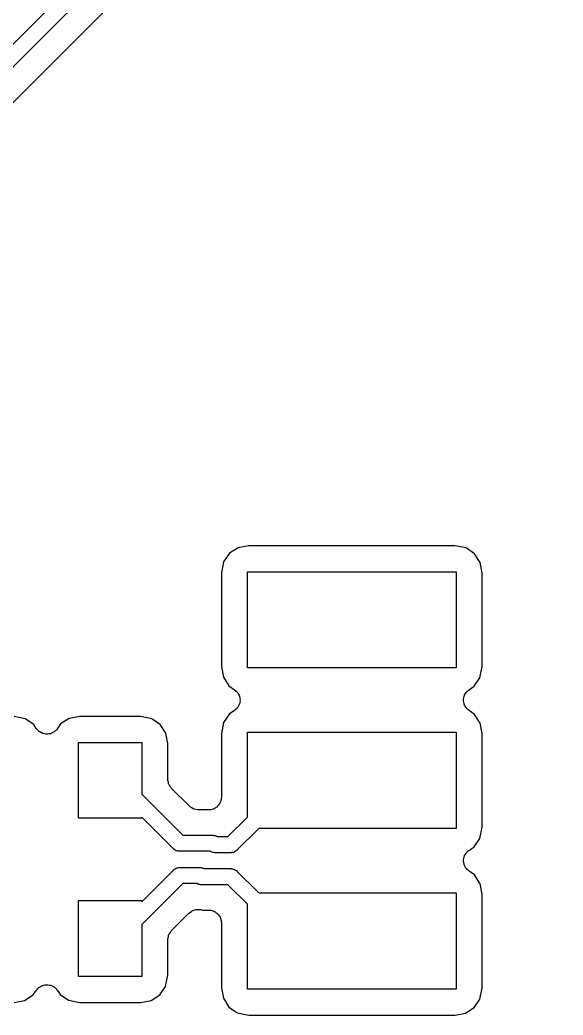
# Model space of a CAD drawing. Extents: x 85 to 210, y -138 to -65.
# Drawn here: x 162.04 to 166.33, y -120.11 to -112.24 of the extents above; entities that cross this region are included whole.
import ezdxf

# ---------------------------------------------------------------- set-up
doc = ezdxf.new("R2010")
doc.units = 0
doc.header["$MEASUREMENT"] = 0
doc.layers.add('BLACK', color=7, linetype='CONTINUOUS')

msp = doc.modelspace()

# ---------------------------------------------------------------- linework, layer by layer
at = {"layer": 'Black'}
for p, q in [((160.724, -113.686), (166.205, -108.205)), ((166.276, -108.313), (160.795, -113.795)), ((160.943, -113.929), (166.33, -108.543)), ((163.693, -116.454), (163.647, -116.521)), ((163.762, -116.41), (163.693, -116.454)), ((163.844, -116.394), (163.762, -116.41)), ((165.475, -116.394), (163.844, -116.394)), ((165.564, -116.412), (165.475, -116.394)), ((165.631, -116.458), (165.564, -116.412)), ((165.675, -116.527), (165.631, -116.458)), ((163.647, -116.521), (163.629, -116.61)), ((165.691, -116.609), (165.675, -116.527)), ((163.629, -116.61), (163.629, -117.351)), ((163.835, -117.36), (163.835, -116.6)), ((163.835, -116.6), (165.485, -116.6)), ((165.485, -116.6), (165.485, -117.36)), ((165.691, -117.35), (165.691, -116.609)), ((163.629, -117.351), (163.645, -117.433)), ((165.485, -117.36), (163.835, -117.36)), ((165.673, -117.439), (165.691, -117.35)), ((163.645, -117.433), (163.689, -117.502)), ((165.627, -117.506), (165.673, -117.439)), ((163.689, -117.502), (163.733, -117.533)), ((163.733, -117.533), (163.741, -117.54)), ((163.741, -117.54), (163.75, -117.547)), ((163.75, -117.547), (163.754, -117.553)), ((163.754, -117.553), (163.758, -117.557)), ((163.758, -117.557), (163.763, -117.567)), ((163.763, -117.567), (163.769, -117.576)), ((165.552, -117.574), (165.558, -117.564)), ((165.558, -117.564), (165.563, -117.554)), ((165.563, -117.554), (165.568, -117.55)), ((165.568, -117.55), (165.571, -117.545)), ((165.571, -117.545), (165.581, -117.538)), ((165.581, -117.538), (165.589, -117.531)), ((165.589, -117.531), (165.627, -117.506)), ((163.769, -117.576), (163.771, -117.583)), ((163.773, -117.645), (163.77, -117.65)), ((163.771, -117.583), (163.773, -117.588)), ((163.773, -117.588), (163.774, -117.599)), ((163.774, -117.634), (163.773, -117.645)), ((163.774, -117.599), (163.777, -117.61)), ((163.777, -117.623), (163.774, -117.634)), ((163.777, -117.61), (163.776, -117.617)), ((163.776, -117.617), (163.777, -117.623)), ((165.543, -117.607), (165.546, -117.596)), ((165.544, -117.613), (165.543, -117.607)), ((165.543, -117.62), (165.544, -117.613)), ((165.546, -117.631), (165.543, -117.62)), ((165.546, -117.596), (165.547, -117.585)), ((165.547, -117.642), (165.546, -117.631)), ((165.547, -117.585), (165.55, -117.58)), ((165.549, -117.647), (165.547, -117.642)), ((165.551, -117.654), (165.549, -117.647)), ((165.55, -117.58), (165.552, -117.574)), ((163.693, -117.724), (163.647, -117.791)), ((163.731, -117.699), (163.693, -117.724)), ((163.739, -117.692), (163.731, -117.699)), ((163.749, -117.685), (163.739, -117.692)), ((163.752, -117.68), (163.749, -117.685)), ((163.757, -117.676), (163.752, -117.68)), ((163.762, -117.666), (163.757, -117.676)), ((163.768, -117.656), (163.762, -117.666)), ((163.77, -117.65), (163.768, -117.656)), ((165.557, -117.663), (165.551, -117.654)), ((165.562, -117.673), (165.557, -117.663)), ((165.566, -117.677), (165.562, -117.673)), ((165.57, -117.683), (165.566, -117.677)), ((165.579, -117.69), (165.57, -117.683)), ((165.587, -117.697), (165.579, -117.69)), ((165.631, -117.728), (165.587, -117.697)), ((162.079, -117.762), (161.99, -117.744)), ((162.146, -117.808), (162.079, -117.762)), ((162.358, -117.804), (162.333, -117.841)), ((162.427, -117.76), (162.358, -117.804)), ((162.509, -117.744), (162.427, -117.76)), ((162.99, -117.744), (162.509, -117.744)), ((163.079, -117.762), (162.99, -117.744)), ((163.146, -117.808), (163.079, -117.762)), ((163.647, -117.791), (163.629, -117.88)), ((165.675, -117.797), (165.631, -117.728)), ((165.691, -117.879), (165.675, -117.797)), ((162.166, -117.839), (162.146, -117.808)), ((162.174, -117.847), (162.166, -117.839)), ((162.18, -117.856), (162.174, -117.847)), ((162.185, -117.86), (162.18, -117.856)), ((162.189, -117.864), (162.185, -117.86)), ((162.199, -117.869), (162.189, -117.864)), ((162.209, -117.876), (162.199, -117.869)), ((162.215, -117.877), (162.209, -117.876)), ((162.22, -117.88), (162.215, -117.877)), ((162.232, -117.881), (162.22, -117.88)), ((162.242, -117.884), (162.232, -117.881)), ((162.249, -117.884), (162.242, -117.884)), ((162.255, -117.884), (162.249, -117.884)), ((162.266, -117.882), (162.255, -117.884)), ((162.277, -117.881), (162.266, -117.882)), ((162.283, -117.878), (162.277, -117.881)), ((162.289, -117.877), (162.283, -117.878)), ((162.298, -117.871), (162.289, -117.877)), ((162.308, -117.866), (162.298, -117.871)), ((162.313, -117.861), (162.308, -117.866)), ((162.318, -117.858), (162.313, -117.861)), ((162.325, -117.849), (162.318, -117.858)), ((162.333, -117.841), (162.325, -117.849)), ((163.19, -117.877), (163.146, -117.808)), ((163.206, -117.959), (163.19, -117.877)), ((163.629, -117.88), (163.629, -118.384)), ((163.835, -118.54), (163.835, -117.87)), ((163.835, -117.87), (165.485, -117.87)), ((165.485, -117.87), (165.485, -118.63)), ((165.691, -118.62), (165.691, -117.879)), ((162.5, -118.55), (162.5, -117.95)), ((162.5, -117.95), (163, -117.95)), ((163, -117.95), (163, -118.36)), ((163.206, -118.242), (163.206, -117.959)), ((163.207, -118.246), (163.206, -118.242)), ((163.206, -118.251), (163.207, -118.246)), ((163.21, -118.263), (163.206, -118.251)), ((163.212, -118.276), (163.21, -118.263)), ((163.214, -118.28), (163.212, -118.276)), ((163.215, -118.284), (163.214, -118.28)), ((163.223, -118.295), (163.215, -118.284)), ((163.229, -118.306), (163.223, -118.295)), ((163.233, -118.309), (163.229, -118.306)), ((163.235, -118.313), (163.233, -118.309)), ((163.378, -118.455), (163.235, -118.313)), ((163, -118.36), (163.324, -118.684)), ((163.616, -118.434), (163.61, -118.441)), ((163.619, -118.426), (163.616, -118.434)), ((163.623, -118.419), (163.619, -118.426)), ((163.625, -118.41), (163.623, -118.419)), ((163.628, -118.402), (163.625, -118.41)), ((163.629, -118.384), (163.628, -118.393)), ((163.628, -118.393), (163.628, -118.402)), ((163.381, -118.458), (163.378, -118.455)), ((163.384, -118.461), (163.381, -118.458)), ((163.396, -118.468), (163.384, -118.461)), ((163.406, -118.475), (163.396, -118.468)), ((163.411, -118.476), (163.406, -118.475)), ((163.414, -118.478), (163.411, -118.476)), ((163.427, -118.481), (163.414, -118.478)), ((163.44, -118.484), (163.427, -118.481)), ((163.444, -118.484), (163.44, -118.484)), ((163.449, -118.484), (163.444, -118.484)), ((163.529, -118.484), (163.449, -118.484)), ((163.538, -118.483), (163.529, -118.484)), ((163.546, -118.483), (163.538, -118.483)), ((163.555, -118.48), (163.546, -118.483)), ((163.563, -118.478), (163.555, -118.48)), ((163.571, -118.474), (163.563, -118.478)), ((163.579, -118.471), (163.571, -118.474)), ((163.586, -118.465), (163.579, -118.471)), ((163.593, -118.461), (163.586, -118.465)), ((163.599, -118.454), (163.593, -118.461)), ((163.606, -118.449), (163.599, -118.454)), ((163.61, -118.441), (163.606, -118.449)), ((163, -118.55), (162.5, -118.55)), ((163.253, -118.793), (163, -118.54)), ((163, -118.54), (163, -118.55)), ((163.681, -118.694), (163.835, -118.54)), ((163.925, -118.63), (163.752, -118.803)), ((165.485, -118.63), (163.925, -118.63)), ((165.673, -118.709), (165.691, -118.62)), ((163.324, -118.684), (163.564, -118.684)), ((163.564, -118.684), (163.567, -118.685)), ((163.567, -118.685), (163.57, -118.685)), ((163.57, -118.685), (163.578, -118.687)), ((163.578, -118.687), (163.586, -118.688)), ((163.586, -118.688), (163.588, -118.69)), ((163.588, -118.69), (163.591, -118.69)), ((163.591, -118.69), (163.597, -118.694)), ((163.597, -118.694), (163.681, -118.694)), ((165.627, -118.776), (165.673, -118.709)), ((163.255, -118.795), (163.253, -118.793)), ((163.257, -118.797), (163.255, -118.795)), ((163.264, -118.801), (163.257, -118.797)), ((163.271, -118.806), (163.264, -118.801)), ((163.274, -118.806), (163.271, -118.806)), ((163.276, -118.808), (163.274, -118.806)), ((163.284, -118.809), (163.276, -118.808)), ((163.292, -118.811), (163.284, -118.809)), ((163.295, -118.811), (163.292, -118.811)), ((163.298, -118.811), (163.295, -118.811)), ((163.542, -118.811), (163.298, -118.811)), ((163.547, -118.816), (163.542, -118.811)), ((163.55, -118.816), (163.547, -118.816)), ((163.553, -118.818), (163.55, -118.816)), ((163.561, -118.819), (163.553, -118.818)), ((163.569, -118.821), (163.561, -118.819)), ((163.571, -118.821), (163.569, -118.821)), ((163.574, -118.822), (163.571, -118.821)), ((163.707, -118.822), (163.574, -118.822)), ((163.71, -118.821), (163.707, -118.822)), ((163.713, -118.821), (163.71, -118.821)), ((163.721, -118.819), (163.713, -118.821)), ((163.729, -118.818), (163.721, -118.819)), ((163.731, -118.816), (163.729, -118.818)), ((163.734, -118.816), (163.731, -118.816)), ((163.741, -118.811), (163.734, -118.816)), ((163.748, -118.807), (163.741, -118.811)), ((163.75, -118.805), (163.748, -118.807)), ((163.752, -118.803), (163.75, -118.805)), ((165.558, -118.834), (165.563, -118.824)), ((165.563, -118.824), (165.568, -118.82)), ((165.568, -118.82), (165.571, -118.815)), ((165.571, -118.815), (165.581, -118.808)), ((165.581, -118.808), (165.589, -118.801)), ((165.589, -118.801), (165.627, -118.776)), ((165.543, -118.877), (165.546, -118.866)), ((165.544, -118.883), (165.543, -118.877)), ((165.543, -118.89), (165.544, -118.883)), ((165.546, -118.901), (165.543, -118.89)), ((165.546, -118.866), (165.547, -118.855)), ((165.547, -118.912), (165.546, -118.901)), ((165.547, -118.855), (165.55, -118.85)), ((165.55, -118.85), (165.552, -118.844)), ((165.552, -118.844), (165.558, -118.834)), ((163, -119.21), (163.253, -118.957)), ((163.253, -118.957), (163.255, -118.955)), ((163.255, -118.955), (163.257, -118.953)), ((163.257, -118.953), (163.264, -118.949)), ((163.264, -118.949), (163.271, -118.944)), ((163.271, -118.944), (163.274, -118.944)), ((163.274, -118.944), (163.276, -118.942)), ((163.276, -118.942), (163.284, -118.941)), ((163.284, -118.941), (163.292, -118.939)), ((163.292, -118.939), (163.295, -118.939)), ((163.295, -118.939), (163.298, -118.938)), ((163.298, -118.938), (163.459, -118.938)), ((163.459, -118.938), (163.462, -118.939)), ((163.462, -118.939), (163.465, -118.939)), ((163.465, -118.939), (163.473, -118.941)), ((163.473, -118.941), (163.481, -118.942)), ((163.481, -118.942), (163.483, -118.944)), ((163.483, -118.944), (163.486, -118.944)), ((163.486, -118.944), (163.492, -118.948)), ((163.492, -118.948), (163.707, -118.948)), ((163.707, -118.948), (163.71, -118.949)), ((163.71, -118.949), (163.713, -118.949)), ((163.713, -118.949), (163.721, -118.951)), ((163.721, -118.951), (163.729, -118.952)), ((163.729, -118.952), (163.731, -118.954)), ((163.731, -118.954), (163.734, -118.954)), ((163.734, -118.954), (163.741, -118.959)), ((163.741, -118.959), (163.748, -118.963)), ((163.748, -118.963), (163.75, -118.965)), ((163.75, -118.965), (163.752, -118.967)), ((163.752, -118.967), (163.925, -119.14)), ((165.549, -118.917), (165.547, -118.912)), ((165.551, -118.924), (165.549, -118.917)), ((165.557, -118.933), (165.551, -118.924)), ((165.562, -118.943), (165.557, -118.933)), ((165.566, -118.947), (165.562, -118.943)), ((165.57, -118.953), (165.566, -118.947)), ((165.579, -118.96), (165.57, -118.953)), ((165.587, -118.967), (165.579, -118.96)), ((165.631, -118.998), (165.587, -118.967)), ((165.675, -119.067), (165.631, -118.998)), ((163.324, -119.066), (163, -119.39)), ((163.436, -119.066), (163.324, -119.066)), ((163.442, -119.07), (163.436, -119.066)), ((163.445, -119.07), (163.442, -119.07)), ((163.447, -119.072), (163.445, -119.07)), ((163.455, -119.073), (163.447, -119.072)), ((163.463, -119.075), (163.455, -119.073)), ((163.466, -119.075), (163.463, -119.075)), ((163.469, -119.075), (163.466, -119.075)), ((163.681, -119.075), (163.469, -119.075)), ((163.835, -119.23), (163.681, -119.075)), ((163.925, -119.14), (165.485, -119.14)), ((165.485, -119.14), (165.485, -119.9)), ((165.691, -119.149), (165.675, -119.067)), ((162.5, -119.8), (162.5, -119.2)), ((162.5, -119.2), (163, -119.2)), ((163, -119.2), (163, -119.21)), ((165.691, -119.89), (165.691, -119.149)), ((163.235, -119.437), (163.373, -119.3)), ((163.373, -119.3), (163.384, -119.292)), ((163.384, -119.292), (163.396, -119.283)), ((163.396, -119.283), (163.399, -119.282)), ((163.399, -119.282), (163.401, -119.28)), ((163.401, -119.28), (163.415, -119.276)), ((163.415, -119.276), (163.428, -119.272)), ((163.428, -119.272), (163.432, -119.272)), ((163.432, -119.272), (163.435, -119.271)), ((163.435, -119.271), (163.449, -119.272)), ((163.449, -119.272), (163.463, -119.272)), ((163.463, -119.272), (163.479, -119.275)), ((163.479, -119.275), (163.529, -119.275)), ((163.529, -119.275), (163.538, -119.277)), ((163.538, -119.277), (163.546, -119.277)), ((163.546, -119.277), (163.555, -119.28)), ((163.555, -119.28), (163.563, -119.282)), ((163.563, -119.282), (163.571, -119.286)), ((163.571, -119.286), (163.579, -119.289)), ((163.579, -119.289), (163.586, -119.295)), ((163.586, -119.295), (163.593, -119.299)), ((163.593, -119.299), (163.599, -119.306)), ((163.835, -119.9), (163.835, -119.23)), ((163.599, -119.306), (163.606, -119.311)), ((163.606, -119.311), (163.61, -119.319)), ((163.61, -119.319), (163.616, -119.325)), ((163.616, -119.325), (163.619, -119.334)), ((163.619, -119.334), (163.623, -119.341)), ((163.623, -119.341), (163.625, -119.35)), ((163.625, -119.35), (163.628, -119.358)), ((163.628, -119.358), (163.628, -119.367)), ((163.628, -119.367), (163.629, -119.375)), ((163.629, -119.375), (163.629, -119.891)), ((163, -119.39), (163, -119.8)), ((163.215, -119.466), (163.223, -119.455)), ((163.223, -119.455), (163.229, -119.444)), ((163.229, -119.444), (163.233, -119.441)), ((163.233, -119.441), (163.235, -119.437)), ((163.206, -119.499), (163.21, -119.487)), ((163.207, -119.504), (163.206, -119.499)), ((163.206, -119.508), (163.207, -119.504)), ((163.206, -119.79), (163.206, -119.508)), ((163.21, -119.487), (163.212, -119.474)), ((163.212, -119.474), (163.214, -119.47)), ((163.214, -119.47), (163.215, -119.466)), ((163, -119.8), (162.5, -119.8)), ((163.188, -119.879), (163.206, -119.79)), ((162.142, -119.946), (162.167, -119.909)), ((162.167, -119.909), (162.175, -119.901)), ((162.175, -119.901), (162.182, -119.892)), ((162.182, -119.892), (162.187, -119.889)), ((162.187, -119.889), (162.192, -119.884)), ((162.192, -119.884), (162.202, -119.879)), ((162.202, -119.879), (162.211, -119.873)), ((162.211, -119.873), (162.217, -119.872)), ((162.217, -119.872), (162.223, -119.869)), ((162.223, -119.869), (162.234, -119.868)), ((162.234, -119.868), (162.245, -119.866)), ((162.245, -119.866), (162.251, -119.866)), ((162.251, -119.866), (162.258, -119.866)), ((162.258, -119.866), (162.268, -119.869)), ((162.268, -119.869), (162.28, -119.87)), ((162.28, -119.87), (162.285, -119.873)), ((162.285, -119.873), (162.291, -119.874)), ((162.291, -119.874), (162.301, -119.881)), ((162.301, -119.881), (162.311, -119.886)), ((162.311, -119.886), (162.315, -119.89)), ((162.315, -119.89), (162.32, -119.894)), ((162.32, -119.894), (162.326, -119.903)), ((162.326, -119.903), (162.334, -119.911)), ((162.334, -119.911), (162.354, -119.942)), ((163.142, -119.946), (163.188, -119.879)), ((163.629, -119.891), (163.645, -119.973)), ((165.485, -119.9), (163.835, -119.9)), ((165.673, -119.979), (165.691, -119.89)), ((161.991, -120.006), (162.073, -119.99)), ((162.073, -119.99), (162.142, -119.946)), ((162.354, -119.942), (162.421, -119.988)), ((162.421, -119.988), (162.51, -120.006)), ((162.51, -120.006), (162.991, -120.006)), ((162.991, -120.006), (163.073, -119.99)), ((163.073, -119.99), (163.142, -119.946)), ((163.645, -119.973), (163.689, -120.042)), ((165.627, -120.046), (165.673, -119.979)), ((163.689, -120.042), (163.756, -120.088)), ((163.756, -120.088), (163.845, -120.106)), ((165.558, -120.09), (165.627, -120.046)), ((163.845, -120.106), (165.476, -120.106)), ((165.476, -120.106), (165.558, -120.09))]:
    msp.add_line(p, q, dxfattribs=at)

doc.saveas('drawing.dxf')
